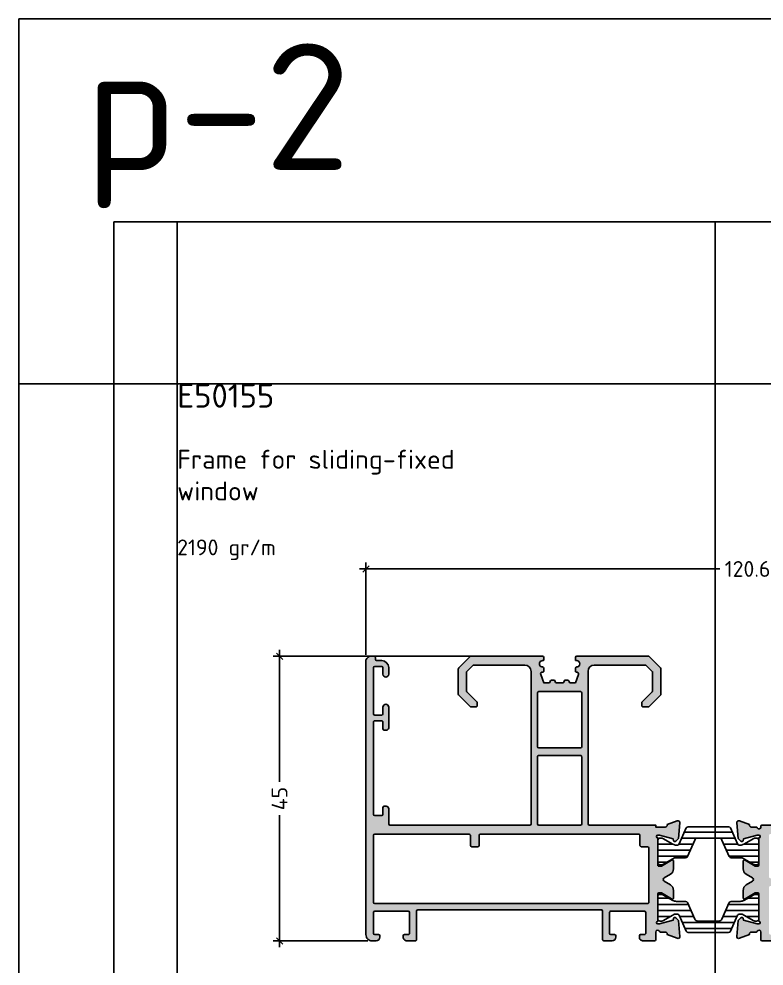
# Model space of a CAD drawing. Extents: x -4122 to 3414, y -5760 to 3840.
# Drawn here: x 1382.8 to 1500.5, y 3689.7 to 3839.4 of the extents above; entities that cross this region are included whole.
import ezdxf

# ---------------------------------------------------------------- set-up
doc = ezdxf.new("R2010")
doc.units = 0
doc.layers.get('0').update_dxf_attribs({"linetype": 'CONTINUOUS'})
doc.layers.get('DEFPOINTS').update_dxf_attribs({"linetype": 'CONTINUOUS'})
for name, color, linetype in [('ALUM', 7, 'CONTINUOUS'), ('DIM', 94, 'CONTINUOUS'), ('ETEM_AL-HATCH-2', 253, 'CONTINUOUS'), ('POLYAMIDS', 7, 'CONTINUOUS'), ('POLYAMIDS_HATCH', 7, 'CONTINUOUS'), ('TEXT', 7, 'CONTINUOUS')]:
    doc.layers.add(name, color=color, linetype=linetype)
doc.styles.add('ETEM_NAN', font='isocpeur.ttf')
doc.dimstyles.new('ETEM_ARCHITECTURE_STYLE$0', dxfattribs={"dimtxt": 2, "dimasz": 1, "dimexe": 1, "dimexo": 1, "dimgap": 1, "dimtad": 0, "dimdec": 1, "dimtxsty": 'ETEM_NAN', "dimblk": 'OBLIQUE', "dimcen": 0, "dimdle": 1, "dimclrd": 7, "dimclre": 7, "dimclrt": 7, "dimazin": 3, "dimtfac": 1, "dimtdec": 1, "dimtmove": 0, "dimatfit": 3, "dimtolj": 1, "dimtzin": 0})
pattern_1 = [(0, (10.18622010858371, 412.3429632637685), (3e-16, 0.9524999999999999), [])]

# ---------------------------------------------------------------- blocks, each defined once
blk = doc.blocks.new('RAMKA_1')
at = {"layer": 'DEFPOINTS'}
for p, q in [((24.99995563816628, 264.9399031745188), (24.99995563816628, 24.93975168943552)), ((110.0000766079502, 264.9399031745188), (110.0000766079502, 24.93975168943552)), ((220.0001532159004, 239.3121237883138), (0, 239.3121237883138))]:
    blk.add_line(p, q, dxfattribs=at)
at = {"layer": 'DEFPOINTS', "color": 1}
for points in [[(0, 297.0001551649984), (220.0001532159004, 297.0001551649984), (220.0001532159004, 0), (0, 0)], [(14.99995563816628, 264.9399031745188), (205.0001975777341, 264.9399031745188), (205.0001975777341, 24.93975168943552), (14.99995563816628, 24.93975168943552)]]:
    blk.add_lwpolyline(points, close=True, dxfattribs=at)
blk = doc.blocks.new('_OBLIQUE')
at = {"color": 0, "linetype": 'BYBLOCK'}
blk.add_line((-0.5, -0.5), (0.5, 0.5), dxfattribs=at)
blk = doc.blocks.new('*D284')
at = {"layer": 'DEFPOINTS', "color": 0}
for p in [(1558.181731624132, 3752.430417430835), (1437.581731624096, 3737.836235073882), (1558.181731624132, 3722.73623507389)]:
    blk.add_point(p, dxfattribs=at)
at = {"layer": 'DIM', "color": 7}
for p, q in [((1437.581731624096, 3738.836235073882), (1437.581731624096, 3753.430417430835)), ((1558.181731624132, 3723.73623507389), (1558.181731624132, 3753.430417430835)), ((1436.581731624096, 3752.430417430835), (1493.506731624114, 3752.430417430835)), ((1559.181731624132, 3752.430417430835), (1502.256731624114, 3752.430417430835))]:
    blk.add_line(p, q, dxfattribs=at)
at = {"layer": 'DIM', "color": 7, "rotation": 180}
blk.add_blockref('_OBLIQUE', (1437.581731624096, 3752.430417430835), dxfattribs=at)
at = {"layer": 'DIM', "color": 7}
blk.add_blockref('_OBLIQUE', (1558.181731624132, 3752.430417430835), dxfattribs=at)
at = {"layer": 'DIM', "color": 7, "insert": (1497.881731624114, 3752.430417430835), "char_height": 2.5, "attachment_point": 5, "style": 'ETEM_NAN'}
blk.add_mtext('\\A1;120.6', dxfattribs=at)
blk = doc.blocks.new('*D285')
at = {"layer": 'DEFPOINTS', "color": 0}
for p in [(1459.831731624005, 3738.636235073886), (1423.934701485324, 3693.636235073919), (1438.881731624095, 3693.636235073919)]:
    blk.add_point(p, dxfattribs=at)
at = {"layer": 'DIM', "color": 7}
for p, q in [((1423.934701485324, 3739.636235073886), (1423.934701485324, 3718.761235073903)), ((1458.831731624005, 3738.636235073886), (1422.934701485324, 3738.636235073886)), ((1423.934701485324, 3692.636235073919), (1423.934701485324, 3713.511235073903)), ((1437.881731624095, 3693.636235073919), (1422.934701485324, 3693.636235073919))]:
    blk.add_line(p, q, dxfattribs=at)
for p, rotation in [((1423.934701485324, 3738.636235073886), 90), ((1423.934701485324, 3693.636235073919), 270)]:
    blk.add_blockref('_OBLIQUE', p, dxfattribs=dict(at, rotation=rotation))
at = {"layer": 'DIM', "color": 7, "insert": (1423.934701485325, 3716.136235073901), "char_height": 2.5, "attachment_point": 5, "rotation": 90, "style": 'ETEM_NAN'}
blk.add_mtext('\\A1;45', dxfattribs=at)

msp = doc.modelspace()

# ---------------------------------------------------------------- hatches: boundary and pattern name
at = {"layer": 'ETEM_AL-HATCH-2'}
h = msp.add_hatch(color=256, dxfattribs=at)
h.paths.add_polyline_path([(1465.481731624117, 3738.636235073885, -0.4142135623730479), (1465.681731624012, 3738.436235073989), (1465.681731624012, 3738.036235073922, -0.4142135623730951), (1465.581731624012, 3737.936235073924), (1465.481731623906, 3737.936235073924, 1), (1465.481731623836, 3736.936235073924, -0.414213562226517), (1465.681731623814, 3736.736235074), (1465.68173162401, 3736.236235074, -0.5416605524847625), (1465.554492311461, 3736.127277823972, 0.6033199220505919), (1465.200505849642, 3735.731774249048), (1465.681731623985, 3734.436235073887), (1466.481731623931, 3734.436235073887, 0.4142135623731003), (1466.681731623932, 3734.636235073885, -0.4142137598375292), (1466.881731758768, 3734.836235073882), (1467.281731758586, 3734.836234804213, -0.4142131674442778), (1467.481731623746, 3734.636234939047, 0.4142133649086522), (1467.681731623747, 3734.436235073887), (1468.181731623932, 3734.436235073887), (1468.681731624119, 3734.436235073887, 0.4142133649086523), (1468.881731624118, 3734.636234939047, -0.4142131674442792), (1469.081731489279, 3734.836234804213), (1469.481731489097, 3734.836235073882, -0.4142137598375281), (1469.681731623933, 3734.636235073885, 0.4142135623730996), (1469.881731623934, 3734.436235073887), (1470.68173162388, 3734.436235073887), (1471.162957398223, 3735.731774249048, 0.5226619582590873), (1470.881731624055, 3736.136235073957), (1470.781731623851, 3736.136235073965, -0.4142135624833782), (1470.681731623854, 3736.236235074), (1470.681731624051, 3736.736235074, -0.4142135622191431), (1470.881731624024, 3736.936235073924, 1), (1470.881731623974, 3737.936235073924), (1470.781731623853, 3737.936235073924, -0.4142135623730951), (1470.681731623853, 3738.036235073922), (1470.681731623853, 3738.436235073989, -0.4142135623730483), (1470.881731623748, 3738.636235073885), (1482.181731623972, 3738.636235073885, -0.1989123673656263), (1482.323152980202, 3738.577656430133), (1484.123152980388, 3736.777656430138, -0.198912367393723), (1484.181731624159, 3736.636235073892), (1484.18173162416, 3732.636235073892, -0.1989123673796894), (1484.123152980396, 3732.494813717653), (1482.323152980406, 3730.694813717665, -0.1989123673790358), (1482.18173162417, 3730.636235073906), (1481.381731624161, 3730.636235073899, -0.4142135623758304), (1481.18173162416, 3730.836235073903), (1481.181731624163, 3731.309027280032, -0.1989123673776886), (1481.240310267926, 3731.45044863627), (1482.823152980397, 3733.033291348743, 0.1989123673794792), (1482.881731624158, 3733.174712704974), (1482.881731624158, 3736.09775744281, 0.1989123673797051), (1482.823152980396, 3736.239178799048), (1481.884675349317, 3737.177656430124, 0.1989123673796623), (1481.74325399308, 3737.23623507389), (1473.681731623925, 3737.23623507389, 0.4142135623751758), (1472.681731623925, 3736.236235073883), (1472.681731624096, 3712.136235073914, 0.4142135623710608), (1472.881731624097, 3711.936235073917), (1483.381731624127, 3711.936235073917), (1483.381731624127, 3711.636235073914), (1484.881731624127, 3711.636235073914, 0.4142135623719363), (1485.181731624127, 3711.936235073917), (1485.181731624127, 3712.036739007409), (1486.779125581129, 3712.618142860148, -0.5486187866263426), (1487.180590033552, 3712.310088351092), (1486.963532375087, 3709.829107962119), (1486.529238130643, 3709.394813717677, -0.5773502691895417), (1486.194631609149, 3709.484471264891), (1486.119916986468, 3709.763310032808), (1483.981731624123, 3710.336235073918), (1483.681731624124, 3710.336235073918, 1), (1483.681731624124, 3709.936235073917), (1483.681731624124, 3705.636235073914, 0.4142135623730951), (1483.881731624123, 3705.436235073909), (1484.281731624126, 3705.436235073909), (1485.877792624952, 3706.407105447156, -0.5850073685779078), (1486.181731624124, 3706.236235073912), (1486.181731624124, 3705.047315102099, -0.261823786847177), (1485.701426619985, 3704.192963235894), (1484.714362717664, 3703.592540633776, 0.562186404854523), (1484.714362717663, 3703.07992951406), (1485.701426619985, 3702.479506911935, -0.2618237868469928), (1486.181731624123, 3701.625155045737), (1486.181731624122, 3700.436235073909, -0.5850073685774182), (1485.87779262495, 3700.265364700673), (1484.281731624124, 3701.236235073912), (1483.881731624123, 3701.236235073912, 0.414213562373095), (1483.681731624122, 3701.036235073915), (1483.681731624122, 3696.736235073912, 1), (1483.681731624121, 3696.336235073918), (1483.981731624123, 3696.336235073911), (1486.119916986466, 3696.90916011502), (1486.194631609146, 3697.187998882931, -0.5773502691892612), (1486.529238130642, 3697.277656430152), (1486.963532375085, 3696.84336218571), (1487.18059003355, 3694.362381796737, -0.5486187866263676), (1486.779125581126, 3694.054327287674), (1485.181731624122, 3694.63573114042), (1485.181731624122, 3694.736235073912, 0.4142135623730951), (1484.881731624123, 3695.036235073915), (1484.139989193621, 3695.036235073915, -0.2982166266983687), (1483.956686165821, 3695.15623507391, 0.8128360659236186), (1483.381731624125, 3695.036235073908), (1483.381731624125, 3693.836235073918, -0.4142135623731055), (1483.181731624124, 3693.636235073914), (1481.381731624123, 3693.636235073921, -0.4142135623731573), (1480.781731624123, 3694.236235073919), (1480.781731624123, 3694.436235073924, -0.4142135623739173), (1480.981731624125, 3694.636235073921), (1481.581731624123, 3694.636235073921, 0.4142135623739015), (1481.781731624123, 3694.836235073918), (1481.781731624123, 3698.136235073921, 0.4142135623731784), (1481.581731624123, 3698.336235073918), (1476.281731624123, 3698.336235073918, 0.4142135623730981), (1476.081729097366, 3698.136232547163), (1476.081731624123, 3694.836234920781, 0.4142133381093717), (1476.281731624123, 3694.636235073921), (1476.881731624125, 3694.636235073921, -0.4142135623749524), (1477.081731624124, 3694.436235073917), (1477.081731624123, 3694.236235073919, -0.4142135623712464), (1476.481731624118, 3693.636235073914), (1475.181731624123, 3693.636235073921, -0.4142135623730925), (1474.981731624122, 3693.836235073918), (1474.981731624122, 3698.336235073918, 0.4142135623731003), (1474.781731624122, 3698.536235073915), (1445.781731624095, 3698.536235073915, 0.4142135623731054), (1445.581731624095, 3698.336235073918), (1445.581731624095, 3693.836235073918, -0.4142135623731161), (1445.381731624094, 3693.636235073914), (1444.081731624095, 3693.636235073921, -0.4142135623702213), (1443.481731624096, 3694.236235073912), (1443.481731624094, 3694.436235073917, -0.414213562375967), (1443.681731624095, 3694.636235073921), (1444.281731624093, 3694.636235073921, 0.4142135623730951), (1444.481731624094, 3694.836235073918), (1444.481731624094, 3698.13522720697, 0.414213562373194), (1444.281731624093, 3698.335227206974), (1438.981731624095, 3698.335227206974, 0.4142135623727673), (1438.781731624096, 3698.13522720697), (1438.781731624093, 3694.836235073918, 0.4142135623733241), (1438.981731624094, 3694.636235073921), (1439.581731624093, 3694.636235073921, -0.4142135623730119), (1439.781731624093, 3694.436235073917), (1439.781731624093, 3694.236235073919, -0.4142135623722919), (1439.181731624097, 3693.636235073921), (1438.581731624095, 3693.636235073914, -0.4142135623740076), (1437.581731624093, 3694.636235073914), (1437.581731624096, 3737.836235073882, -0.4142135623741365), (1438.381731624102, 3738.636235073885), (1438.881731624099, 3738.636235073885, -0.4142135623711405), (1439.081731624095, 3738.436235073887), (1439.081731624096, 3738.136235073885, 0.4142135623722071), (1439.281731624095, 3737.936235073887), (1440.081731624095, 3737.936235073887, -0.4142135623731585), (1441.181731624097, 3736.836235073882), (1441.181731624097, 3735.786235073886, -1), (1440.281731624095, 3735.786235073886), (1440.281731624095, 3736.836235073882, 0.4142135623730951), (1440.081731624095, 3737.036235073886), (1438.981731624095, 3737.036235073886, 0.4142135623731315), (1438.781731624094, 3736.836235073882), (1438.781731624095, 3729.536235073886, 0.4142135623730588), (1438.981731624096, 3729.336235073882), (1440.081731624095, 3729.336235073882, 0.4142135623728402), (1440.281731624094, 3729.536235073879), (1440.281731624095, 3730.586235073882, -1), (1441.181731624097, 3730.586235073882), (1441.181731624096, 3727.336235073882, -0.4142135623730131), (1440.781731624094, 3726.93623507388), (1440.481731624096, 3726.93623507388, -0.4142135623728532), (1440.281731624095, 3727.136235073877), (1440.281731624094, 3728.236235073883, 0.4142135623728505), (1440.081731624097, 3728.43623507388), (1438.981731624094, 3728.43623507388, 0.4142135623730663), (1438.781731624097, 3728.236235073883), (1438.781731624095, 3713.636235073921, 0.4142135623731212), (1438.981731624096, 3713.436235073924), (1440.081731624095, 3713.436235073924, 0.4142135623729752), (1440.281731624094, 3713.636235073921), (1440.281731624095, 3714.736235073919, -0.4142135623729807), (1440.481731624096, 3714.936235073924), (1440.781731624094, 3714.936235073924, -0.414213562373371), (1441.181731624096, 3714.536235073922), (1441.181731624094, 3712.136235073921, 0.4142135623732199), (1441.381731624093, 3711.936235073924), (1463.481731624085, 3711.936235073909, 0.4142135623750608), (1463.681731624089, 3712.136235073914), (1463.681731623939, 3736.23623507389, 0.4142135623713395), (1462.681731623939, 3737.23623507389), (1454.620209254977, 3737.236235073883, 0.1989123673795058), (1454.478787898743, 3737.177656430124), (1453.540310267662, 3736.239178799041, 0.198912367379828), (1453.4817316239, 3736.097757442803), (1453.4817316239, 3733.174712704974, 0.1989123673794324), (1453.540310267662, 3733.033291348743), (1455.123152980133, 3731.45044863627, -0.1989123673773836), (1455.181731623896, 3731.309027280032), (1455.181731623899, 3730.836235073903, -0.414213562376157), (1454.9817316239, 3730.636235073899), (1454.181731623889, 3730.636235073906, -0.1989123673790657), (1454.040310267653, 3730.694813717665), (1452.240310267664, 3732.494813717653, -0.1989123673796271), (1452.181731623901, 3732.636235073892), (1452.1817316239, 3736.636235073892, -0.1989123673796828), (1452.240310267664, 3736.77765643013), (1454.040310267655, 3738.577656430126, -0.1989123673797093), (1454.181731623892, 3738.636235073885)])
h.paths.add_polyline_path([(1464.881731623947, 3733.036235073799, 0.4142135623749975), (1464.68173162395, 3732.836235073794), (1464.681731624079, 3724.336235073838, 0.4142135623684904), (1464.881731624079, 3724.136235073848), (1471.481731624101, 3724.136235073841, 0.4142135623729514), (1471.681731624101, 3724.336235073838), (1471.681731624109, 3732.836235073802, 0.4142135623734007), (1471.481731624112, 3733.036235073799)], flags=16)
h.paths.add_polyline_path([(1464.881731624122, 3722.93623507388, 0.4142135623733809), (1464.681731624121, 3722.736235073883), (1464.681731624121, 3712.136235073906, 0.4142135623728461), (1464.881731624122, 3711.936235073909), (1471.481731624031, 3711.936235073902, 0.4142135623719327), (1471.681731624032, 3712.136235073899), (1471.681731624083, 3722.736235073883, 0.4142135623745027), (1471.481731624083, 3722.93623507388)], flags=16)
h.paths.add_polyline_path([(1455.681731624085, 3710.536235073915, 0.4142135623730951), (1455.481731624083, 3710.336235073911), (1455.481731624083, 3708.736235073912, -0.414213562373095), (1455.281731624083, 3708.536235073915), (1454.281731624063, 3708.536235073915, -0.4142135623730951), (1454.081731624063, 3708.736235073912), (1454.081731624063, 3710.336235073911, 0.4142135623730951), (1453.881731624061, 3710.536235073915), (1438.981731624097, 3710.536235073915, 0.414213562373043), (1438.781731624096, 3710.336235073911), (1438.781731624094, 3699.736235073919, 0.4142135623731614), (1438.981731624095, 3699.536235073915), (1482.081731624125, 3699.536235073915, 0.4142135623731396), (1482.281731624124, 3699.736235073919), (1482.281731624123, 3708.336235073903, 0.414213562373048), (1482.081731624114, 3708.536235073915), (1481.081731624084, 3708.536235073915, -0.4142135623731783), (1480.881731624083, 3708.736235073912), (1480.881731624084, 3710.336235073911, 0.4142135623731784), (1480.681731624083, 3710.536235073915)], flags=16)
h = msp.add_hatch(color=256, dxfattribs=at)
edge = h.paths.add_edge_path(flags=16)
edge.add_line((1501.481731624122, 3703.536235073915), (1514.781731624123, 3703.536235073915))
edge.add_arc((1514.781731624125, 3703.736235073912), 0.1999999999970896, 269.9999999994789, 360)
edge.add_line((1514.981731624124, 3703.736235073912), (1514.981731624131, 3716.936235073917))
edge.add_arc((1514.781731624129, 3716.936235073917), 0.2000000000025466, 0, 89.9999999994789)
edge.add_line((1514.781731624131, 3717.136235073921), (1509.481731624131, 3717.136235073921))
edge.add_arc((1509.481731624135, 3716.936235073917), 0.2000000000043656, 90.00000000104221, 180)
edge.add_line((1509.281731624134, 3716.936235073917), (1509.281731624129, 3710.736235073905))
edge.add_arc((1509.081731624128, 3710.736235073905), 0.2000000000007276, 270.00000000026057, 360, ccw=False)
edge.add_line((1509.081731624129, 3710.536235073908), (1501.481731624131, 3710.536235073908))
edge.add_arc((1501.481731624135, 3710.336235073911), 0.1999999999970896, 90.00000000104221, 180.0000000020844)
edge.add_line((1501.281731624134, 3710.336235073903), (1501.281731624123, 3703.736235073912))
edge.add_arc((1501.481731624122, 3703.736235073912), 0.1999999999989086, 180, 270.0000000005211)
edge = h.paths.add_edge_path()
edge.add_line((1516.381731624131, 3698.736235073912), (1515.98173162413, 3698.736235073919))
edge.add_arc((1515.98173162413, 3699.736235073919), 0.9999999999999999, 180, 270, ccw=False)
edge.add_line((1514.98173162413, 3699.736235073919), (1514.981731624113, 3702.336235073918))
edge.add_line((1514.981731624113, 3702.336235073918), (1508.281731624131, 3702.336235073933))
edge.add_arc((1508.28173162413, 3702.136235073935), 0.1999999999984539, 89.99999999973944, 180)
edge.add_line((1508.081731624131, 3702.136235073935), (1508.08173162413, 3693.836235073918))
edge.add_arc((1507.881731624131, 3693.836235073911), 0.1999999999989086, -89.99999999947892, 2.084391326206969e-09, ccw=False)
edge.add_line((1507.881731624133, 3693.636235073914), (1506.581731624152, 3693.636235073914))
edge.add_arc((1506.581731624153, 3694.236235073919), 0.6000000000067303, 180, 269.99999999991314, ccw=False)
edge.add_line((1505.981731624146, 3694.236235073919), (1505.981731624146, 3694.436235073917))
edge.add_arc((1506.181731624144, 3694.436235073917), 0.1999999999979991, 89.99999999921829, 180, ccw=False)
edge.add_line((1506.181731624147, 3694.636235073914), (1506.781731624145, 3694.636235073914))
edge.add_arc((1506.781731624146, 3694.836235073911), 0.1999999999998181, 269.9999999997394, 360.0000000020844)
edge.add_line((1506.981731624146, 3694.836235073918), (1506.981731624146, 3702.13522720697))
edge.add_arc((1506.781731624146, 3702.136232547163), 0.2000025267561477, 359.7119936755885, 450.0000000002605)
edge.add_line((1506.781731624145, 3702.336235073918), (1501.481731624146, 3702.336235073918))
edge.add_arc((1501.481731624146, 3702.136232547163), 0.2000025267570389, 90, 179.7119936776742)
edge.add_line((1501.281731624145, 3702.137237887348), (1501.281731624145, 3694.836235073918))
edge.add_arc((1501.481731624145, 3694.836235073911), 0.1999999999998181, 179.9999999979156, 270.0000000002606)
edge.add_line((1501.481731624146, 3694.636235073914), (1502.081731624148, 3694.636235073914))
edge.add_arc((1502.081731624151, 3694.436235073917), 0.1999999999975444, 0, 90.00000000078171, ccw=False)
edge.add_line((1502.281731624149, 3694.436235073917), (1502.281731624145, 3694.236235073912))
edge.add_arc((1501.681731624144, 3694.236235073912), 0.6000000000008187, 269.9999999999132, 360, ccw=False)
edge.add_line((1501.681731624143, 3693.636235073914), (1500.181731624129, 3693.636235073914))
edge.add_arc((1500.181731624128, 3693.836235073911), 0.1999999999998181, 179.9999999979156, 270.00000000026057, ccw=False)
edge.add_line((1499.981731624128, 3693.836235073918), (1499.981731624128, 3695.036235073908))
edge.add_arc((1499.681731624129, 3695.036235073915), 0.2999999999995903, 359.9999999986104, 516.4218215227482)
edge.add_arc((1499.223474054627, 3695.236235073912), 0.2000000000039052, 270.00000000078165, 336.4218215217873, ccw=False)
edge.add_line((1499.22347405463, 3695.036235073908), (1498.481731624128, 3695.036235073908))
edge.add_arc((1498.481731624129, 3694.736235073905), 0.3000000000001818, 90.00000000017374, 179.9999999986104)
edge.add_line((1498.181731624129, 3694.736235073912), (1498.181731624129, 3694.63573114042))
edge.add_line((1498.181731624129, 3694.63573114042), (1496.584337667126, 3694.054327287674))
edge.add_arc((1496.481731624129, 3694.336235073911), 0.3000000000007969, 174.9999999995883, 289.9999999997577, ccw=False)
edge.add_line((1496.182873214701, 3694.362381796737), (1496.399930873165, 3696.843362185703))
edge.add_line((1496.399930873165, 3696.843362185703), (1496.834225117611, 3697.277656430145))
edge.add_arc((1496.975646473848, 3697.136235073906), 0.2000000000001473, 15.000000001055128, 134.9999999996315, ccw=False)
edge.add_line((1497.168831639105, 3697.187998882931), (1497.243546261787, 3696.90916011502))
edge.add_line((1497.243546261787, 3696.90916011502), (1499.381731624129, 3696.336235073911))
edge.add_line((1499.381731624129, 3696.336235073911), (1499.681731624129, 3696.336235073911))
edge.add_arc((1499.681731624129, 3696.536235073915), 0.2000000000007276, 270, 450)
edge.add_line((1499.681731624129, 3696.736235073912), (1499.681731624129, 3701.036235073908))
edge.add_arc((1499.481731624125, 3701.036235073908), 0.2000000000034561, 0, 89.99999999921835)
edge.add_line((1499.481731624128, 3701.236235073912), (1499.081731624126, 3701.236235073912))
edge.add_line((1499.081731624126, 3701.236235073912), (1497.4856706233, 3700.265364700673))
edge.add_arc((1497.38173162413, 3700.436235073917), 0.2000000000013845, 180.0000000020844, 301.3117946462574, ccw=False)
edge.add_line((1497.181731624129, 3700.436235073909), (1497.181731624125, 3701.62515504573))
edge.add_arc((1498.18173162413, 3701.62515504573), 1.000000000005472, 121.31179464735851, 180, ccw=False)
edge.add_line((1497.662036628266, 3702.479506911935), (1498.649100530587, 3703.07992951406))
edge.add_arc((1498.493192031829, 3703.336235073918), 0.2999999999986291, 301.3117946473506, 418.6882053526494)
edge.add_line((1498.649100530587, 3703.592540633776), (1497.662036628266, 3704.192963235894))
edge.add_arc((1498.181731624127, 3705.047315102091), 0.9999999999977809, 180, 238.6882053526029, ccw=False)
edge.add_line((1497.181731624129, 3705.047315102091), (1497.181731624129, 3706.236235073912))
edge.add_arc((1497.38173162413, 3706.236235073912), 0.2000000000018214, 58.6882053537426, 180, ccw=False)
edge.add_line((1497.4856706233, 3706.407105447156), (1499.081731624126, 3705.436235073909))
edge.add_line((1499.081731624126, 3705.436235073909), (1499.481731624128, 3705.436235073909))
edge.add_arc((1499.48173162413, 3705.636235073906), 0.1999999999984539, 269.9999999994789, 360)
edge.add_line((1499.681731624129, 3705.636235073906), (1499.681731624129, 3709.936235073917))
edge.add_arc((1499.681731624129, 3710.136235073914), 0.1999999999970896, 270, 450)
edge.add_line((1499.681731624129, 3710.336235073911), (1499.381731624129, 3710.336235073911))
edge.add_line((1499.381731624129, 3710.336235073911), (1497.243546261783, 3709.763310032808))
edge.add_line((1497.243546261783, 3709.763310032808), (1497.168831639105, 3709.484471264891))
edge.add_arc((1496.975646473846, 3709.536235073915), 0.2000000000017866, 224.9999999999999, 344.99999999907976, ccw=False)
edge.add_line((1496.834225117607, 3709.394813717677), (1496.399930873165, 3709.829107962119))
edge.add_line((1496.399930873165, 3709.829107962119), (1496.182873214701, 3712.310088351092))
edge.add_arc((1496.481731624127, 3712.336235073911), 0.2999999999986677, 70.00000000056878, 184.9999999990576, ccw=False)
edge.add_line((1496.584337667122, 3712.618142860148), (1498.181731624125, 3712.036739007402))
edge.add_line((1498.181731624125, 3712.036739007402), (1498.181731624125, 3711.936235073909))
edge.add_arc((1498.481731624121, 3711.936235073917), 0.2999999999956345, 180.0000000013896, 270.0000000006948)
edge.add_line((1498.481731624124, 3711.636235073921), (1499.22347405463, 3711.636235073921))
edge.add_arc((1499.223474054631, 3711.436235073924), 0.199999999998812, 23.578178476719188, 90.00000000026063, ccw=False)
edge.add_arc((1499.681731624127, 3711.636235073928), 0.3000000000010455, 203.5781784799379, 359.9999999986104)
edge.add_line((1499.981731624128, 3711.636235073921), (1499.981731624124, 3711.836235073911))
edge.add_arc((1500.08173162413, 3711.836235073911), 0.1000000000062755, 90.00000000052108, 180, ccw=False)
edge.add_line((1500.081731624129, 3711.936235073917), (1507.981731624125, 3711.936235073917))
edge.add_arc((1507.981731624127, 3712.136235073914), 0.1999999999989086, 269.9999999994789, 360)
edge.add_line((1508.181731624125, 3712.136235073914), (1508.181731624125, 3737.93623507388))
edge.add_arc((1508.381731624125, 3737.936235073887), 0.1999999999998181, 89.99999999973949, 180.0000000020844, ccw=False)
edge.add_line((1508.381731624126, 3738.136235073885), (1512.881731624126, 3738.136235073885))
edge.add_arc((1512.881731624118, 3737.836235073874), 0.3000000000065484, 2.7791884349426255e-09, 89.9999999986104, ccw=False)
edge.add_line((1513.181731624125, 3737.836235073889), (1513.181731624125, 3736.736235073883))
edge.add_arc((1512.381731624125, 3736.73623507389), 0.8000000000001819, 270.00000000006514, 359.9999999994789, ccw=False)
edge.add_arc((1512.381731624123, 3736.136235073885), 0.1999999999979991, 180, 270.00000000078165, ccw=False)
edge.add_line((1512.181731624125, 3736.136235073885), (1512.181731624125, 3736.736235073883))
edge.add_arc((1511.981731624125, 3736.73623507389), 0.1999999999998181, 359.9999999979156, 450.0000000002605)
edge.add_line((1511.981731624124, 3736.936235073887), (1509.581731624126, 3736.936235073887))
edge.add_arc((1509.581731624125, 3736.73623507389), 0.1999999999998181, 89.9999999997395, 180.0000000020844)
edge.add_line((1509.381731624126, 3736.736235073883), (1509.381731624126, 3731.136235073885))
edge.add_arc((1509.581731624124, 3731.136235073885), 0.1999999999979991, 180, 270.0000000007817)
edge.add_line((1509.581731624126, 3730.936235073887), (1512.181731624125, 3730.936235073887))
edge.add_line((1512.181731624125, 3730.936235073887), (1512.181731624125, 3731.736235073883))
edge.add_arc((1512.381731624125, 3731.73623507389), 0.1999999999998181, 89.99999999973949, 180.0000000020844, ccw=False)
edge.add_arc((1512.381731624123, 3731.136235073885), 0.800000000002001, 0, 89.99999999980457, ccw=False)
edge.add_line((1513.181731624125, 3731.136235073885), (1513.181731624125, 3730.036235073886))
edge.add_arc((1512.981731624127, 3730.036235073886), 0.1999999999979991, 269.99999999921835, 360, ccw=False)
edge.add_line((1512.981731624124, 3729.836235073889), (1509.581731624123, 3729.836235073889))
edge.add_arc((1509.581731624125, 3729.636235073892), 0.1999999999990968, 90.0000000007816, 180.9747850426321)
edge.add_line((1509.381760568354, 3729.63283259634), (1509.579974854078, 3718.532832596348))
edge.add_arc((1509.779945909846, 3718.536235073893), 0.1999999999963069, 180.9747850405613, 270)
edge.add_line((1509.779945909846, 3718.336235073896), (1515.881731624129, 3718.336235073903))
edge.add_arc((1515.881731624127, 3718.136235073899), 0.2000000000034561, 0, 89.99999999921829, ccw=False)
edge.add_line((1516.08173162413, 3718.136235073899), (1516.08173162413, 3717.936235073866))
edge.add_arc((1516.381731624131, 3717.936235073873), 0.3000000000010076, 180.0000000013896, 336.4218215213356)
edge.add_arc((1516.839989193623, 3717.736235073869), 0.1999999999973498, 89.99999999869732, 156.4218215209535, ccw=False)
edge.add_line((1516.839989193628, 3717.936235073866), (1517.58173162413, 3717.936235073866))
edge.add_arc((1517.581731624131, 3718.236235073861), 0.2999999999983629, 269.9999999998263, 359.9999999999999)
edge.add_line((1517.881731624129, 3718.236235073861), (1517.881731624133, 3718.336739007354))
edge.add_line((1517.881731624133, 3718.336739007354), (1519.479125581132, 3718.9181428601))
edge.add_arc((1519.581731624136, 3718.63623507387), 0.2999999999980005, -5.000000000457078, 110.00000000137561, ccw=False)
edge.add_line((1519.880590033561, 3718.610088351043), (1519.663532375092, 3716.129107962071))
edge.add_line((1519.663532375092, 3716.129107962071), (1519.229238130647, 3715.694813717629))
edge.add_arc((1519.087816774411, 3715.836235073867), 0.1999999999994411, 194.9999999989743, 314.99999999944725, ccw=False)
edge.add_line((1518.894631609153, 3715.78447126485), (1518.819916986475, 3716.06331003276))
edge.add_line((1518.819916986475, 3716.06331003276), (1516.681731624129, 3716.636235073863))
edge.add_line((1516.681731624129, 3716.636235073863), (1516.381731624129, 3716.636235073863))
edge.add_arc((1516.381731624127, 3716.436235073866), 0.1999999999970896, 90, 270)
edge.add_line((1516.381731624126, 3716.236235073869), (1516.381731624129, 3711.936235073873))
edge.add_arc((1516.581731624127, 3711.936235073873), 0.1999999999979991, 180, 270.0000000007817)
edge.add_line((1516.58173162413, 3711.736235073876), (1516.981731624131, 3711.736235073876))
edge.add_line((1516.981731624131, 3711.736235073876), (1518.577792624954, 3712.707105447115))
edge.add_arc((1518.681731624126, 3712.536235073871), 0.2000000000032035, 0, 121.3117946467026, ccw=False)
edge.add_line((1518.881731624129, 3712.536235073871), (1518.881731624129, 3711.347315102051))
edge.add_arc((1517.881731624128, 3711.347315102058), 1.000000000001326, 301.3117946471359, 359.99999999958317, ccw=False)
edge.add_line((1518.401426619988, 3710.492963235853), (1516.381731624129, 3709.264399895575))
edge.add_line((1516.381731624129, 3709.264399895575), (1516.381731624129, 3707.1080702522))
edge.add_line((1516.381731624129, 3707.1080702522), (1518.401426619988, 3705.879506911921))
edge.add_arc((1517.881731624128, 3705.025155045717), 1.000000000001326, 4.16889633925166e-10, 58.68820535286409, ccw=False)
edge.add_line((1518.881731624129, 3705.025155045724), (1518.881731624129, 3703.836235073903))
edge.add_arc((1518.681731624126, 3703.836235073903), 0.2000000000032035, 238.6882053532974, 360, ccw=False)
edge.add_line((1518.577792624954, 3703.66536470066), (1516.981731624131, 3704.636235073906))
edge.add_line((1516.981731624131, 3704.636235073906), (1516.58173162413, 3704.636235073906))
edge.add_arc((1516.581731624133, 3704.436235073902), 0.2000000000034561, 90.00000000078165, 180)
edge.add_line((1516.381731624129, 3704.436235073902), (1516.381731624129, 3700.136235073906))
edge.add_arc((1516.381731624129, 3699.936235073909), 0.1999999999970896, 90, 270)
edge.add_line((1516.381731624129, 3699.736235073912), (1516.681731624129, 3699.736235073912))
edge.add_line((1516.681731624129, 3699.736235073912), (1518.819916986475, 3700.309160115014))
edge.add_line((1518.819916986475, 3700.309160115014), (1518.894631609153, 3700.587998882932))
edge.add_arc((1519.087816774409, 3700.536235073915), 0.1999999999966333, 44.99999999852611, 165.0000000008234, ccw=False)
edge.add_line((1519.229238130647, 3700.677656430146), (1519.663532375092, 3700.243362185704))
edge.add_line((1519.663532375092, 3700.243362185704), (1519.880590033561, 3697.762381796739))
edge.add_arc((1519.581731624132, 3697.736235073912), 0.300000000002014, -110.00000000024738, 5.000000000396483, ccw=False)
edge.add_line((1519.479125581132, 3697.454327287675), (1517.881731624129, 3698.035731140421))
edge.add_line((1517.881731624129, 3698.035731140421), (1517.881731624129, 3698.136235073906))
edge.add_arc((1517.581731624133, 3698.136235073914), 0.299999999996544, 359.9999999986104, 450.0000000005211)
edge.add_line((1517.58173162413, 3698.436235073909), (1516.839989193628, 3698.436235073909))
edge.add_arc((1516.839989193627, 3698.636235073906), 0.1999999999988121, 203.5781784767192, 270.00000000026057, ccw=False)
edge.add_arc((1516.381731624131, 3698.436235073909), 0.3000000000010076, 23.57817847866435, 90)
at = {"layer": 'POLYAMIDS_HATCH', "ltscale": 0.1}
h = msp.add_hatch(dxfattribs=at)
h.set_pattern_fill('ANSI31', color=256, scale=0.3, angle=315)
h.set_pattern_definition(pattern_1)
edge = h.paths.add_edge_path()
edge.add_arc((1499.281731624575, 3709.486235073905), 0.4000000000014552, 1.0422042e-09, 90)
edge.add_line((1499.281731624575, 3709.886235073914), (1499.001346866844, 3709.886235073914))
edge.add_arc((1499.001346866849, 3709.586235073911), 0.3000000000029104, 90.00000000104221, 120.000000000465)
edge.add_line((1498.851346866846, 3709.846042695047), (1497.294167189873, 3708.947004589368))
edge.add_arc((1496.694167189884, 3709.986235073919), 1.200000000003803, 269.9999999993921, 299.9999999993135, ccw=False)
edge.add_line((1496.694167189871, 3708.786235073915), (1496.567717089929, 3708.786235073915))
edge.add_arc((1496.567717089924, 3709.086235073911), 0.2999999999956344, 204.0000000003187, 270.00000000086845, ccw=False)
edge.add_line((1496.293653452634, 3708.964214080987), (1495.160972983907, 3711.508256066837))
edge.add_arc((1494.886909346619, 3711.386235073914), 0.2999999999960984, 24.00000000045997, 90.0000000005211)
edge.add_line((1494.886909346616, 3711.686235073909), (1488.476553902525, 3711.686235073917))
edge.add_arc((1488.476553902527, 3711.386235073914), 0.3000000000029104, 90.0000000005211, 155.9999999999639)
edge.add_line((1488.202490265234, 3711.508256066837), (1487.069809796507, 3708.964214080987))
edge.add_arc((1486.795746159217, 3709.086235073911), 0.2999999999977601, 269.99999999913155, 335.99999999968134, ccw=False)
edge.add_line((1486.795746159212, 3708.786235073915), (1486.66929605927, 3708.786235073915))
edge.add_arc((1486.669296059271, 3709.986235073927), 1.200000000011642, 240.00000000012238, 269.9999999999566, ccw=False)
edge.add_line((1486.069296059268, 3708.947004589375), (1484.512116382295, 3709.846042695047))
edge.add_arc((1484.362116382292, 3709.586235073911), 0.3000000000023312, 59.99999999953501, 89.99999999895779)
edge.add_line((1484.362116382297, 3709.886235073914), (1484.081731624567, 3709.886235073914))
edge.add_arc((1484.081731624567, 3709.486235073905), 0.4000000000087311, 90, 179.9999999989578)
edge.add_line((1483.681731624565, 3709.486235073912), (1483.681731624565, 3706.086235073918))
edge.add_arc((1484.081731624567, 3706.086235073918), 0.4000000000014552, 180, 270)
edge.add_line((1484.081731624567, 3705.686235073917), (1484.362116382297, 3705.686235073917))
edge.add_arc((1484.362116382305, 3705.986235073912), 0.2999999999956344, 269.9999999984367, 299.9999999982086)
edge.add_line((1484.512116382295, 3705.726427452776), (1486.069296059268, 3706.625465558455))
edge.add_arc((1486.669296059271, 3705.586235073903), 1.200000000010624, 90.00000000004343, 119.99999999987759, ccw=False)
edge.add_line((1486.66929605927, 3706.786235073915), (1488.094561345606, 3706.786235073915))
edge.add_arc((1488.094561345611, 3707.086235073911), 0.2999999999956344, 269.9999999991315, 335.9999999996813)
edge.add_line((1488.368624982901, 3706.964214080987), (1489.5375236158, 3709.589603395455))
edge.add_arc((1489.994296344619, 3709.386235073914), 0.4999999999997459, 89.99999999958311, 155.9999999995546, ccw=False)
edge.add_line((1489.994296344623, 3709.886235073914), (1493.369166904518, 3709.886235073914))
edge.add_arc((1493.369166904517, 3709.386235073914), 0.5, 23.999999999429292, 89.99999999979161, ccw=False)
edge.add_line((1493.825939633341, 3709.589603395448), (1494.994838266241, 3706.964214080987))
edge.add_arc((1495.268901903531, 3707.086235073911), 0.2999999999977601, 204.0000000003187, 270.0000000008685)
edge.add_line((1495.268901903535, 3706.786235073915), (1496.694167189871, 3706.786235073915))
edge.add_arc((1496.69416718987, 3705.586235073903), 1.200000000011642, 60.000000000122384, 89.99999999995657, ccw=False)
edge.add_line((1497.294167189873, 3706.625465558455), (1498.851346866846, 3705.726427452776))
edge.add_arc((1499.001346866849, 3705.986235073905), 0.2999999999960301, 239.9999999988402, 269.9999999989578)
edge.add_line((1499.001346866844, 3705.686235073909), (1499.281731624575, 3705.686235073909))
edge.add_arc((1499.281731624575, 3706.086235073903), 0.3999999999941792, 270, 360.0000000010422)
edge.add_line((1499.681731624576, 3706.086235073911), (1499.681731624576, 3709.486235073912))
h = msp.add_hatch(dxfattribs=at)
h.set_pattern_fill('ANSI31', color=256, scale=0.3, angle=315)
h.set_pattern_definition(pattern_1)
edge = h.paths.add_edge_path()
edge.add_arc((1499.281731624575, 3697.186235073917), 0.4000000000014552, 270, 360, ccw=False)
edge.add_line((1499.281731624575, 3696.786235073915), (1499.001346866844, 3696.786235073915))
edge.add_arc((1499.001346866849, 3697.086235073911), 0.2999999999956344, 239.9999999988402, 269.9999999989578, ccw=False)
edge.add_line((1498.851346866846, 3696.826427452782), (1497.294167189873, 3697.725465558454))
edge.add_arc((1496.694167189857, 3696.686235073909), 1.200000000011144, 59.99999999938458, 89.99999999930522)
edge.add_line((1496.694167189871, 3697.886235073921), (1496.567717089929, 3697.886235073921))
edge.add_arc((1496.56771708993, 3697.586235073925), 0.2999999999956344, 90.00000000017369, 156.0000000013747)
edge.add_line((1496.293653452634, 3697.708256066841), (1495.160972983907, 3695.164214080992))
edge.add_arc((1494.886909346614, 3695.286235073908), 0.2999999999981242, 270.0000000005211, 336.0000000012334, ccw=False)
edge.add_line((1494.886909346616, 3694.986235073912), (1488.476553902525, 3694.986235073912))
edge.add_arc((1488.476553902527, 3695.286235073908), 0.2999999999956344, 203.9999999987666, 269.9999999994789, ccw=False)
edge.add_line((1488.202490265234, 3695.164214080992), (1487.069809796507, 3697.708256066834))
edge.add_arc((1486.795746159211, 3697.586235073911), 0.3000000000027453, 23.99999999989479, 89.99999999982631)
edge.add_line((1486.795746159212, 3697.886235073914), (1486.66929605927, 3697.886235073914))
edge.add_arc((1486.669296059271, 3696.686235073909), 1.200000000004366, 90.0000000000434, 120.0000000000514)
edge.add_line((1486.069296059268, 3697.725465558454), (1484.512116382295, 3696.826427452782))
edge.add_arc((1484.362116382292, 3697.086235073911), 0.2999999999960301, 270.0000000010422, 300.00000000115983, ccw=False)
edge.add_line((1484.362116382297, 3696.786235073915), (1484.081731624567, 3696.786235073915))
edge.add_arc((1484.081731624567, 3697.186235073917), 0.4000000000014552, 180, 270, ccw=False)
edge.add_line((1483.681731624565, 3697.186235073917), (1483.681731624565, 3700.586235073918))
edge.add_arc((1484.081731624563, 3700.586235073918), 0.3999999999978172, 89.99999999947892, 180, ccw=False)
edge.add_line((1484.081731624567, 3700.986235073912), (1484.362116382297, 3700.986235073912))
edge.add_arc((1484.362116382305, 3700.686235073917), 0.2999999999956344, 60.00000000179142, 90.00000000156331, ccw=False)
edge.add_line((1484.512116382295, 3700.946042695053), (1486.069296059268, 3700.047004589374))
edge.add_arc((1486.669296059271, 3701.086235073918), 1.200000000004323, 239.9999999999487, 269.9999999999566)
edge.add_line((1486.66929605927, 3699.886235073914), (1488.094561345606, 3699.886235073914))
edge.add_arc((1488.094561345605, 3699.586235073911), 0.3000000000029104, 23.999999999894783, 89.99999999982629, ccw=False)
edge.add_line((1488.368624982901, 3699.708256066834), (1489.5375236158, 3697.082866752374))
edge.add_arc((1489.994296344619, 3697.286235073915), 0.4999999999997459, 204.0000000004454, 270.0000000004169)
edge.add_line((1489.994296344623, 3696.786235073915), (1493.369166904518, 3696.786235073915))
edge.add_arc((1493.369166904522, 3697.286235073915), 0.5, 269.9999999995831, 335.9999999995546)
edge.add_line((1493.825939633341, 3697.082866752374), (1494.994838266241, 3699.708256066841))
edge.add_arc((1495.268901903536, 3699.586235073925), 0.2999999999997859, 90.00000000017371, 156.0000000013747, ccw=False)
edge.add_line((1495.268901903535, 3699.886235073921), (1496.694167189871, 3699.886235073921))
edge.add_arc((1496.694167189884, 3701.086235073925), 1.200000000004366, 269.9999999993921, 299.9999999993135)
edge.add_line((1497.294167189873, 3700.047004589374), (1498.851346866846, 3700.946042695053))
edge.add_arc((1499.001346866836, 3700.686235073917), 0.29999999999551, 89.99999999843669, 119.99999999820861, ccw=False)
edge.add_line((1499.001346866844, 3700.986235073912), (1499.281731624575, 3700.986235073912))
edge.add_arc((1499.281731624578, 3700.586235073918), 0.3999999999941792, 0, 90.00000000052108, ccw=False)
edge.add_line((1499.681731624576, 3700.586235073918), (1499.681731624576, 3697.186235073917))

# ---------------------------------------------------------------- linework, layer by layer
at = {"layer": 'ALUM'}
for points in [[(1470.781731623852, 3736.136235073965), (1470.88173162405, 3736.136235073957, -0.5226619582202121), (1471.162957398237, 3735.731774249084), (1470.68173162388, 3734.436235073887), (1469.881731623933, 3734.436235073887, -0.4142135623717735), (1469.681731623933, 3734.636235073885, 0.4142137598407937), (1469.481731489095, 3734.836235073882), (1469.081731489281, 3734.836234804213, 0.4142131674481591), (1468.881731624118, 3734.636234939047, -0.4142133651771365), (1468.681731623934, 3734.436235073887), (1468.181731623932, 3734.436235073887), (1467.68173162393, 3734.436235073887, -0.4142133651771323), (1467.481731623746, 3734.636234939047, 0.4142131674481591), (1467.281731758584, 3734.836234804213), (1466.88173175877, 3734.836235073882, 0.4142137598407978), (1466.681731623932, 3734.636235073885, -0.4142135623717735), (1466.481731623931, 3734.436235073887), (1465.681731623985, 3734.436235073887), (1465.200505849627, 3735.731774249084, -0.5226619582202144), (1465.481731623815, 3736.136235073957), (1465.581731624012, 3736.136235073965, 0.4142135623784227), (1465.68173162401, 3736.236235073963), (1465.681731623814, 3736.736235073919, 0.4142135622931798), (1465.481731623871, 3736.936235073924, -0.9999999999999999), (1465.481731623941, 3737.936235073924), (1465.581731624012, 3737.936235073924, 0.414213562373095), (1465.681731624012, 3738.036235073922), (1465.681731624012, 3738.436235073989, 0.414213562373095), (1465.481731624117, 3738.636235073885), (1454.181731623893, 3738.636235073885, 0.1989123673795188), (1454.040310267656, 3738.577656430126), (1452.240310267664, 3736.77765643013, 0.1989123673787993), (1452.1817316239, 3736.636235073892), (1452.181731623901, 3732.636235073892, 0.1989123673808172), (1452.240310267663, 3732.494813717653), (1454.040310267653, 3730.694813717665, 0.1989123673802676), (1454.18173162389, 3730.636235073906), (1454.981731623899, 3730.636235073899, 0.4142135623797547), (1455.181731623899, 3730.836235073903), (1455.181731623896, 3731.309027280032, 0.1989123673786389), (1455.123152980133, 3731.45044863627), (1453.540310267663, 3733.033291348743, -0.1989123673800767), (1453.4817316239, 3733.174712704981), (1453.4817316239, 3736.09775744281, -0.1989123673787306), (1453.540310267663, 3736.239178799048), (1454.47878789874, 3737.177656430124, -0.198912367384577), (1454.620209254977, 3737.236235073883), (1462.681731623939, 3737.23623507389, -0.414213562370964), (1463.681731623939, 3736.236235073898), (1463.681731624089, 3712.136235073914, -0.4142135623661026), (1463.481731624089, 3711.936235073909), (1441.381731624094, 3711.936235073924, -0.4142135623716174), (1441.181731624094, 3712.136235073921), (1441.181731624096, 3714.536235073922, 0.4142135623720962), (1440.781731624096, 3714.936235073924), (1440.481731624096, 3714.936235073924, 0.414213562373095), (1440.281731624095, 3714.736235073919), (1440.281731624094, 3713.636235073921, -0.4142135623710971), (1440.081731624095, 3713.436235073924), (1438.981731624095, 3713.436235073924, -0.41421356236912), (1438.781731624095, 3713.636235073921), (1438.781731624097, 3728.236235073883, -0.4142135623790054), (1438.981731624096, 3728.43623507388), (1440.081731624095, 3728.43623507388, -0.4142135623783603), (1440.281731624094, 3728.236235073883), (1440.281731624095, 3727.136235073885, 0.414213562373095), (1440.481731624096, 3726.93623507388), (1440.781731624096, 3726.93623507388, 0.4142135623704416), (1441.181731624096, 3727.336235073882), (1441.181731624097, 3730.586235073882, 0.9999999999999999), (1440.281731624095, 3730.586235073882), (1440.281731624094, 3729.536235073886, -0.414213562373095), (1440.081731624095, 3729.336235073882), (1438.981731624095, 3729.336235073882, -0.4142135623717631), (1438.781731624095, 3729.536235073886), (1438.781731624094, 3736.836235073882, -0.414213562373095), (1438.981731624095, 3737.036235073886), (1440.081731624095, 3737.036235073886, -0.4142135623717735), (1440.281731624095, 3736.836235073882), (1440.281731624095, 3735.786235073886, 0.9999999999999999), (1441.181731624097, 3735.786235073886), (1441.181731624097, 3736.836235073882, 0.4142135623729135), (1440.081731624095, 3737.936235073887), (1439.281731624095, 3737.936235073887, -0.414213562373095), (1439.081731624096, 3738.136235073885), (1439.081731624095, 3738.436235073887, 0.4142135623757589), (1438.881731624098, 3738.636235073885), (1438.3817316241, 3738.636235073885, 0.4142135623739288), (1437.581731624096, 3737.836235073882), (1437.581731624093, 3694.636235073914, 0.4142135623734946), (1438.581731624094, 3693.636235073914), (1439.181731624095, 3693.636235073921, 0.4142135623730706), (1439.781731624093, 3694.236235073912), (1439.781731624093, 3694.436235073917, 0.4142135623716798), (1439.581731624094, 3694.636235073921), (1438.981731624094, 3694.636235073921, -0.414213562373095), (1438.781731624093, 3694.836235073918), (1438.781731624096, 3698.13522720697, -0.4142135623720128), (1438.981731624094, 3698.335227206974), (1444.281731624093, 3698.335227206974, -0.414213562373095), (1444.481731624094, 3698.13522720697), (1444.481731624094, 3694.836235073918, -0.414213562373095), (1444.281731624093, 3694.636235073921), (1443.681731624094, 3694.636235073921, 0.4142135623714301), (1443.481731624094, 3694.436235073917), (1443.481731624096, 3694.236235073919, 0.414213562373761), (1444.081731624095, 3693.636235073921), (1445.381731624094, 3693.636235073921, 0.414213562373095), (1445.581731624095, 3693.836235073918), (1445.581731624095, 3698.336235073918, -0.4142135623723146), (1445.781731624094, 3698.536235073915), (1474.781731624122, 3698.536235073915, -0.4142135623730638), (1474.981731624122, 3698.336235073918), (1474.981731624122, 3693.836235073918, 0.414213562373095), (1475.181731624123, 3693.636235073921), (1476.481731624122, 3693.636235073921, 0.4142135623693908), (1477.081731624123, 3694.236235073919), (1477.081731624124, 3694.436235073917, 0.4142135623782665), (1476.881731624123, 3694.636235073921), (1476.281731624123, 3694.636235073921, -0.414213562373095), (1476.081731624123, 3694.836235073918), (1476.081731624123, 3698.13522720697, -0.4156866041310875), (1476.281731624124, 3698.336235073918), (1481.581731624123, 3698.336235073918, -0.414213562373095), (1481.781731624123, 3698.136235073921), (1481.781731624123, 3694.836235073918, -0.4142135623736361), (1481.581731624124, 3694.636235073921), (1480.981731624122, 3694.636235073921, 0.4142135623704416), (1480.781731624123, 3694.436235073924), (1480.781731624123, 3694.236235073919, 0.4142135623743055), (1481.381731624124, 3693.636235073921), (1483.181731624125, 3693.636235073921, 0.4142135623722626), (1483.381731624125, 3693.836235073918), (1483.381731624125, 3695.036235073915, -0.8128360659255154), (1483.956686165822, 3695.15623507391, 0.2982166266960823), (1484.13998919362, 3695.036235073915), (1484.881731624122, 3695.036235073915, -0.414213562373539), (1485.181731624122, 3694.736235073912), (1485.181731624122, 3694.63573114042), (1486.779125581125, 3694.054327287681, 0.5486187866279523), (1487.18059003355, 3694.362381796737), (1486.963532375085, 3696.84336218571), (1486.529238130643, 3697.277656430145, 0.5773502691915084), (1486.194631609146, 3697.187998882931), (1486.119916986466, 3696.90916011502), (1483.981731624123, 3696.336235073911), (1483.681731624122, 3696.336235073918, -0.9999999999999999), (1483.681731624122, 3696.736235073912), (1483.681731624122, 3701.036235073915, -0.4142135623724291), (1483.881731624122, 3701.236235073912), (1484.281731624124, 3701.236235073912), (1485.87779262495, 3700.265364700673, 0.5850073685772296), (1486.181731624122, 3700.436235073909), (1486.181731624123, 3701.625155045737, 0.2618237868471751), (1485.701426619984, 3702.479506911935), (1484.714362717664, 3703.07992951406, -0.5621864048553176), (1484.714362717663, 3703.592540633776), (1485.701426619984, 3704.192963235894, 0.2618237868470962), (1486.181731624124, 3705.047315102091), (1486.181731624124, 3706.236235073912, 0.5850073685772296), (1485.877792624952, 3706.407105447156), (1484.281731624126, 3705.436235073909), (1483.881731624124, 3705.436235073909, -0.4142135623764248), (1483.681731624124, 3705.636235073914), (1483.681731624124, 3709.936235073917, -0.9999999999999999), (1483.681731624124, 3710.336235073918), (1483.981731624123, 3710.336235073918), (1486.119916986468, 3709.763310032808), (1486.194631609148, 3709.484471264891, 0.5773502691933481), (1486.529238130643, 3709.394813717677), (1486.963532375087, 3709.829107962119), (1487.180590033552, 3712.310088351092, 0.5486187866255215), (1486.77912558113, 3712.618142860148), (1485.181731624127, 3712.036739007409), (1485.181731624127, 3711.936235073917, -0.4142135623740383), (1484.881731624127, 3711.636235073914), (1483.381731624127, 3711.636235073914), (1483.381731624127, 3711.936235073917), (1472.881731624096, 3711.936235073917, -0.4142135623691097), (1472.681731624096, 3712.136235073914), (1472.681731623925, 3736.23623507389, -0.4142135623725622), (1473.681731623925, 3737.23623507389), (1481.743253993081, 3737.23623507389, -0.1989123673796216), (1481.884675349318, 3737.177656430124), (1482.823152980396, 3736.239178799048, -0.1989123673794944), (1482.881731624158, 3736.09775744281), (1482.881731624158, 3733.174712704981, -0.1989123673824384), (1482.823152980396, 3733.033291348743), (1481.240310267925, 3731.45044863627, 0.1989123673786689), (1481.181731624163, 3731.309027280032), (1481.18173162416, 3730.836235073903, 0.4142135623756548), (1481.381731624161, 3730.636235073899), (1482.18173162417, 3730.636235073906, 0.1989123673802951), (1482.323152980406, 3730.694813717665), (1484.123152980397, 3732.494813717653, 0.1989123673810326), (1484.18173162416, 3732.636235073892), (1484.181731624159, 3736.636235073892, 0.1989123673790979), (1484.123152980396, 3736.77765643013), (1482.323152980209, 3738.577656430126, 0.1989123673795188), (1482.181731623971, 3738.636235073885), (1470.881731623748, 3738.636235073885, 0.414213562373095), (1470.681731623853, 3738.436235073989), (1470.681731623853, 3738.036235073922, 0.414213562373095), (1470.781731623853, 3737.936235073924), (1470.881731623924, 3737.936235073924, -0.9999999999999999), (1470.881731623994, 3736.936235073924, 0.4142135622931796), (1470.681731624051, 3736.736235073919), (1470.681731623854, 3736.236235073963, 0.4142135623784227)], [(1464.881731623947, 3733.036235073799, 0.4142135623733442), (1464.68173162395, 3732.836235073794), (1464.681731624079, 3724.336235073845, 0.4142135623686984), (1464.881731624079, 3724.136235073848), (1471.481731624101, 3724.136235073841, 0.414213562372959), (1471.681731624101, 3724.336235073845), (1471.681731624109, 3732.836235073802, 0.4142135623733473), (1471.481731624111, 3733.036235073799)], [(1464.881731624122, 3722.93623507388, 0.4142135623736671), (1464.681731624121, 3722.736235073883), (1464.681731624121, 3712.136235073906, 0.4142135623728939), (1464.881731624122, 3711.936235073909), (1471.481731624032, 3711.936235073902, 0.4142135623718898), (1471.681731624032, 3712.136235073906), (1471.681731624083, 3722.736235073883, 0.4142135623745432), (1471.481731624083, 3722.93623507388)], [(1438.781731624094, 3699.736235073919), (1438.781731624096, 3710.336235073911, -0.4142135623717215), (1438.981731624095, 3710.536235073915), (1453.881731624062, 3710.536235073915, -0.4142135623677674), (1454.081731624063, 3710.336235073911), (1454.081731624063, 3708.736235073912, 0.4142135623716383), (1454.281731624063, 3708.536235073915), (1455.281731624083, 3708.536235073915, 0.4142135623717631), (1455.481731624083, 3708.736235073912), (1455.481731624083, 3710.336235073911, -0.4142135623677674), (1455.681731624084, 3710.536235073915), (1480.681731624083, 3710.536235073915, -0.4142135623697654), (1480.881731624084, 3710.336235073911), (1480.881731624083, 3708.736235073912, 0.4142135623724291), (1481.081731624083, 3708.536235073915), (1482.081731624104, 3708.536235073915, -0.4142135623731575), (1482.281731624123, 3708.336235073911), (1482.281731624124, 3699.736235073919, -0.4142135623731395), (1482.081731624125, 3699.536235073915), (1438.981731624094, 3699.536235073915, -0.414213562373146)]]:
    msp.add_lwpolyline(points, format="xyb", close=True, dxfattribs=at)
msp.add_lwpolyline([(1501.681731624143, 3693.636235073914), (1500.181731624129, 3693.636235073914, -0.4142135623730846), (1499.981731624128, 3693.836235073918), (1499.981731624128, 3695.036235073908, 0.8128360659228966), (1499.406777082429, 3695.15623507391, -0.2982166266986812), (1499.22347405463, 3695.036235073908), (1498.481731624128, 3695.036235073908, 0.414213562373095), (1498.181731624129, 3694.736235073912), (1498.181731624129, 3694.63573114042), (1496.584337667126, 3694.054327287674, -0.5486187866269525), (1496.182873214701, 3694.362381796737), (1496.399930873165, 3696.843362185703), (1496.834225117611, 3697.277656430145, -0.5773502691888989), (1497.168831639105, 3697.187998882931), (1497.243546261787, 3696.90916011502), (1499.381731624129, 3696.336235073911), (1499.681731624129, 3696.336235073911, 1.000000000000018), (1499.681731624129, 3696.736235073912), (1499.681731624129, 3701.036235073908, 0.414213562373095), (1499.481731624128, 3701.236235073912), (1499.081731624126, 3701.236235073912), (1497.4856706233, 3700.265364700673, -0.5850073685772805), (1497.181731624129, 3700.436235073909), (1497.181731624125, 3701.62515504573, -0.2618237868476096), (1497.662036628266, 3702.479506911935), (1498.649100530587, 3703.07992951406, 0.562186404854532), (1498.649100530587, 3703.592540633776), (1497.662036628266, 3704.192963235894, -0.2618237868473626), (1497.181731624129, 3705.047315102091), (1497.181731624129, 3706.236235073912, -0.5850073685776369), (1497.4856706233, 3706.407105447156), (1499.081731624126, 3705.436235073909), (1499.481731624128, 3705.436235073909, 0.4142135623704312), (1499.681731624129, 3705.636235073906), (1499.681731624129, 3709.936235073917, 0.9999999999999999), (1499.681731624129, 3710.336235073911), (1499.381731624129, 3710.336235073911), (1497.243546261783, 3709.763310032808), (1497.168831639105, 3709.484471264891, -0.577350269184822), (1496.834225117607, 3709.394813717677), (1496.399930873165, 3709.829107962119), (1496.182873214701, 3712.310088351092, -0.5486187866264264), (1496.584337667122, 3712.618142860148), (1498.181731624125, 3712.036739007402), (1498.181731624125, 3711.936235073909, 0.4142135623692519), (1498.481731624124, 3711.636235073921), (1499.22347405463, 3711.636235073921, -0.2982166266986794), (1499.406777082429, 3711.516235073918, 0.8128360659254218), (1499.981731624128, 3711.636235073921), (1499.981731624124, 3711.836235073911, -0.4142135623687038), (1500.081731624129, 3711.936235073917), (1507.981731624125, 3711.936235073917, 0.4142135623685664)], format="xyb", dxfattribs=at)
at = {"layer": 'POLYAMIDS'}
for points in [[(1499.681731624576, 3709.486235073912, 0.4142135623730898), (1499.281731624575, 3709.886235073914), (1499.001346866844, 3709.886235073914, 0.1316524975874038), (1498.851346866846, 3709.846042695047), (1497.294167189873, 3708.947004589368, -0.1316524975874029), (1496.694167189871, 3708.786235073915), (1496.567717089929, 3708.786235073915, -0.2962134949620888), (1496.293653452634, 3708.964214080987), (1495.160972983907, 3711.508256066837, 0.2962134949620914), (1494.886909346616, 3711.686235073909), (1488.476553902525, 3711.686235073917, 0.2962134949620915), (1488.202490265234, 3711.508256066837), (1487.069809796507, 3708.964214080987, -0.2962134949620888), (1486.795746159212, 3708.786235073915), (1486.66929605927, 3708.786235073915, -0.1316524975874029), (1486.069296059268, 3708.947004589375), (1484.512116382295, 3709.846042695047, 0.1316524975874038), (1484.362116382297, 3709.886235073914), (1484.081731624567, 3709.886235073914, 0.4142135623730898), (1483.681731624565, 3709.486235073912), (1483.681731624565, 3706.086235073918, 0.4142135623731003), (1484.081731624567, 3705.686235073917), (1484.362116382297, 3705.686235073917, 0.1316524975874215), (1484.512116382295, 3705.726427452776), (1486.069296059268, 3706.625465558455, -0.1316524975874021), (1486.66929605927, 3706.786235073915), (1488.094561345606, 3706.786235073915, 0.2962134949620764), (1488.368624982901, 3706.964214080987), (1489.5375236158, 3709.589603395455, -0.2962134949620824), (1489.994296344623, 3709.886235073914), (1493.369166904518, 3709.886235073914, -0.2962134949620825), (1493.825939633341, 3709.589603395448), (1494.994838266241, 3706.964214080987, 0.2962134949620764), (1495.268901903535, 3706.786235073915), (1496.694167189871, 3706.786235073915, -0.1316524975874021), (1497.294167189873, 3706.625465558455), (1498.851346866846, 3705.726427452776, 0.1316524975874215), (1499.001346866844, 3705.686235073909), (1499.281731624575, 3705.686235073909, 0.4142135623731003), (1499.681731624576, 3706.086235073911)], [(1499.681731624576, 3697.186235073917, -0.4142135623730898), (1499.281731624575, 3696.786235073915), (1499.001346866844, 3696.786235073915, -0.1316524975874038), (1498.851346866846, 3696.826427452782), (1497.294167189873, 3697.725465558454, 0.1316524975874029), (1496.694167189871, 3697.886235073921), (1496.567717089929, 3697.886235073921, 0.2962134949620888), (1496.293653452634, 3697.708256066841), (1495.160972983907, 3695.164214080992, -0.2962134949620914), (1494.886909346616, 3694.986235073912), (1488.476553902525, 3694.986235073912, -0.2962134949620915), (1488.202490265234, 3695.164214080992), (1487.069809796507, 3697.708256066834, 0.2962134949620888), (1486.795746159212, 3697.886235073914), (1486.66929605927, 3697.886235073914, 0.1316524975874029), (1486.069296059268, 3697.725465558454), (1484.512116382295, 3696.826427452782, -0.1316524975874038), (1484.362116382297, 3696.786235073915), (1484.081731624567, 3696.786235073915, -0.4142135623730898), (1483.681731624565, 3697.186235073917), (1483.681731624565, 3700.586235073918, -0.4142135623731003), (1484.081731624567, 3700.986235073912), (1484.362116382297, 3700.986235073912, -0.1316524975874215), (1484.512116382295, 3700.946042695053), (1486.069296059268, 3700.047004589374, 0.1316524975874021), (1486.66929605927, 3699.886235073914), (1488.094561345606, 3699.886235073914, -0.2962134949620764), (1488.368624982901, 3699.708256066834), (1489.5375236158, 3697.082866752374, 0.2962134949620824), (1489.994296344623, 3696.786235073915), (1493.369166904518, 3696.786235073915, 0.2962134949620825), (1493.825939633341, 3697.082866752374), (1494.994838266241, 3699.708256066841, -0.2962134949620764), (1495.268901903535, 3699.886235073921), (1496.694167189871, 3699.886235073921, 0.1316524975874021), (1497.294167189873, 3700.047004589374), (1498.851346866846, 3700.946042695053, -0.1316524975874215), (1499.001346866844, 3700.986235073912), (1499.281731624575, 3700.986235073912, -0.4142135623731003), (1499.681731624576, 3700.586235073918)]]:
    msp.add_lwpolyline(points, format="xyb", close=True, dxfattribs=at)

# ---------------------------------------------------------------- block references
msp.add_blockref('RAMKA_1', (1382.770078775657, 3542.361033328613))

# ---------------------------------------------------------------- texts
at = {"layer": 'DEFPOINTS', "color": 6, "insert": (1393.043696011119, 3835.485005599625), "char_height": 20, "width": 47.96650872276939, "attachment_point": 1, "style": 'ETEM_NAN'}
msp.add_mtext('{\\fISOCPEUR|b1|i0|c0|p34;p-2}', dxfattribs=at)
at = {"layer": 'TEXT', "insert": (1407.770034413823, 3781.677264747019), "char_height": 2, "width": 44.62734542840079, "attachment_point": 1, "style": 'ETEM_NAN'}
msp.add_mtext('{\\fISOCPEUR|b1|i0|c204|p34;\\H1.875x;E\\fISOCPEUR|b1|i0|c161|p34;501\\fISOCPEUR|b1|i0|c0|p34;55\\P\\fISOCPEUR|b1|i0|c204|p34;\\H0.66667x;\\P\\fISOCPEUR|b0|i0|c161|p34;\\H1.2x;Frame for sliding-fixed window\\H0.83333x;\\P\\H1x;\\P\\fISOCPEUR|b0|i0|c0|p34;2190\\fISOCPEUR|b0|i0|c161|p34; gr/m\\P\\H1.2x;    }', dxfattribs=at)

# ---------------------------------------------------------------- dimensions: what is measured, and where the dimension line sits
at = {"layer": 'DIM'}
for base, p1, p2, angle, picture, middle in [((1558.181731624132, 3752.430417430835), (1437.581731624096, 3737.836235073882), (1558.181731624132, 3722.73623507389), 180, '*D284', (1497.881731624114, 3752.430417430835)), ((1423.934701485324, 3693.636235073919), (1459.831731624005, 3738.636235073885), (1438.881731624094, 3693.636235073917), 90, '*D285', (1423.934701485325, 3716.136235073901))]:
    dim = msp.add_linear_dim(base=base, p1=p1, p2=p2, angle=angle, dimstyle='ETEM_ARCHITECTURE_STYLE$0', override={"dimtxt": 2.5}, dxfattribs=at)
    dim.commit()
    dim.dimension.update_dxf_attribs({"geometry": picture, "text_midpoint": middle})

doc.saveas('drawing.dxf')
